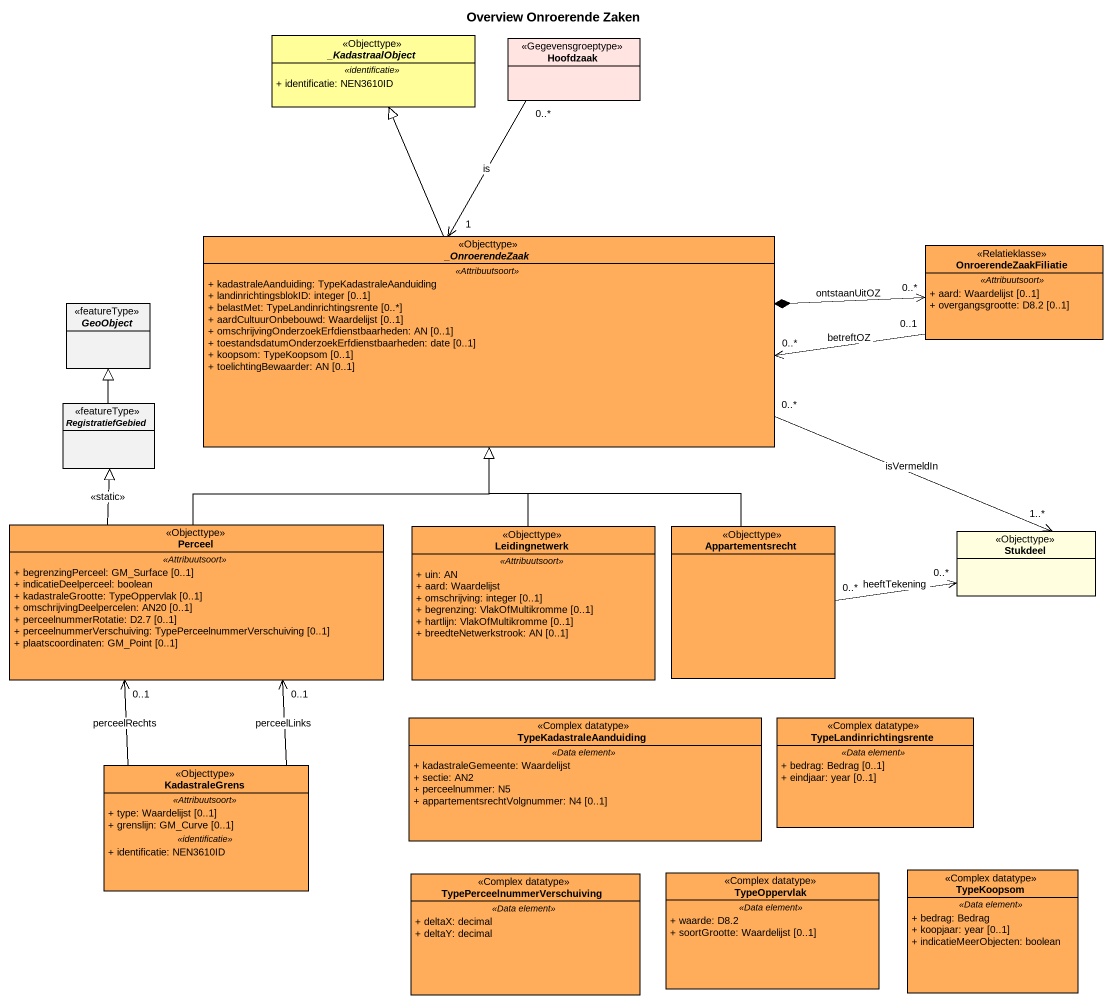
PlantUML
@startuml
title Overview Onroerende Zaken
hide circle
hide empty members
skinparam classAttributeIconSize 0
abstract class "_KadastraalObject" as KadastraalObject <<Objecttype>> #FFFE99 {
  .. <<identificatie>> ..
  + identificatie: NEN3610ID
}
class Hoofdzaak <<Gegevensgroeptype>> #FFE4E1
abstract class "_OnroerendeZaak" as OnroerendeZaak <<Objecttype>> #FFAD5B {
  .. <<Attribuutsoort>> ..
  + kadastraleAanduiding: TypeKadastraleAanduiding
  + landinrichtingsblokID: integer [0..1]
  + belastMet: TypeLandinrichtingsrente [0..*]
  + aardCultuurOnbebouwd: Waardelijst [0..1]
  + omschrijvingOnderzoekErfdienstbaarheden: AN [0..1]
  + toestandsdatumOnderzoekErfdienstbaarheden: date [0..1]
  + koopsom: TypeKoopsom [0..1]
  + toelichtingBewaarder: AN [0..1]
}
class OnroerendeZaakFiliatie <<Relatieklasse>> #FFAD5B {
  .. <<Attribuutsoort>> ..
  + aard: Waardelijst [0..1]
  + overgangsgrootte: D8.2 [0..1]
}
abstract class GeoObject <<featureType>>
abstract class RegistratiefGebied <<featureType>>
class Perceel <<Objecttype>> #FFAD5B {
  .. <<Attribuutsoort>> ..
  + begrenzingPerceel: GM_Surface [0..1]
  + indicatieDeelperceel: boolean
  + kadastraleGrootte: TypeOppervlak [0..1]
  + omschrijvingDeelpercelen: AN20 [0..1]
  + perceelnummerRotatie: D2.7 [0..1]
  + perceelnummerVerschuiving: TypePerceelnummerVerschuiving [0..1]
  + plaatscoordinaten: GM_Point [0..1]
}
class Leidingnetwerk <<Objecttype>> #FFAD5B {
  .. <<Attribuutsoort>> ..
  + uin: AN
  + aard: Waardelijst
  + omschrijving: integer [0..1]
  + begrenzing: VlakOfMultikromme [0..1]
  + hartlijn: VlakOfMultikromme [0..1]
  + breedteNetwerkstrook: AN [0..1]
}
class Appartementsrecht <<Objecttype>> #FFAD5B
class Stukdeel <<Objecttype>> #FFFFE0
class TypeKadastraleAanduiding <<Complex datatype>> #FFAD5B {
  .. <<Data element>> ..
  + kadastraleGemeente: Waardelijst
  + sectie: AN2
  + perceelnummer: N5
  + appartementsrechtVolgnummer: N4 [0..1]
}
class TypeLandinrichtingsrente <<Complex datatype>> #FFAD5B {
  .. <<Data element>> ..
  + bedrag: Bedrag [0..1]
  + eindjaar: year [0..1]
}
class KadastraleGrens <<Objecttype>> #FFAD5B {
  .. <<Attribuutsoort>> ..
  + type: Waardelijst [0..1]
  + grenslijn: GM_Curve [0..1]
  .. <<identificatie>> ..
  + identificatie: NEN3610ID
}
class "TypePerceelnummerVerschuiving" as TypePerceelnummerVerschuivin <<Complex datatype>> #FFAD5B {
  .. <<Data element>> ..
  + deltaX: decimal
  + deltaY: decimal
}
class TypeOppervlak <<Complex datatype>> #FFAD5B {
  .. <<Data element>> ..
  + waarde: D8.2
  + soortGrootte: Waardelijst [0..1]
}
class TypeKoopsom <<Complex datatype>> #FFAD5B {
  .. <<Data element>> ..
  + bedrag: Bedrag
  + koopjaar: year [0..1]
  + indicatieMeerObjecten: boolean
}
Hoofdzaak "0..*" --> "1" OnroerendeZaak : is
OnroerendeZaak -up-|> KadastraalObject
OnroerendeZaak *-right-> "0..*" OnroerendeZaakFiliatie : ontstaanUitOZ
OnroerendeZaak "0..*" -right-> "1..*" Stukdeel : isVermeldIn
OnroerendeZaakFiliatie "0..1" -left-> "0..*" OnroerendeZaak : betreftOZ
RegistratiefGebied -up-|> GeoObject
Perceel -up-|> OnroerendeZaak
Perceel -up-|> RegistratiefGebied : <<static>>
Leidingnetwerk -up-|> OnroerendeZaak
Appartementsrecht -up-|> OnroerendeZaak
Appartementsrecht "0..*" -right-> "0..*" Stukdeel : heeftTekening
KadastraleGrens -up-> "0..1" Perceel : perceelRechts
KadastraleGrens -up-> "0..1" Perceel : perceelLinks
@enduml
